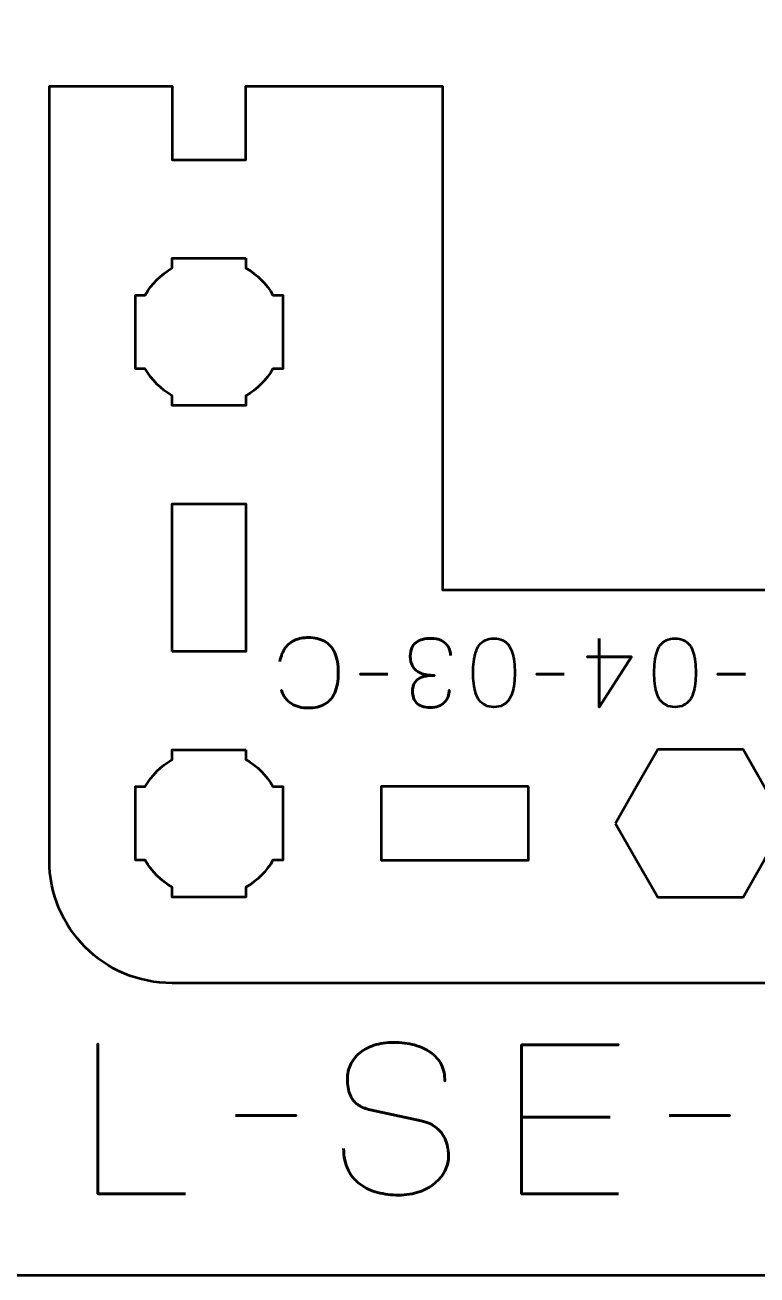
# Model space of a CAD drawing. Header units: centimetres. Extents: x -22.6 to 1.6, y -29.7 to 0.
# Drawn here: x -4.25 to -1.27, y -29.7 to -24.61 of the extents above; entities that cross this region are included whole.
import ezdxf

# ---------------------------------------------------------------- set-up
doc = ezdxf.new("R2010")
doc.units = ezdxf.units.CM
doc.header["$MEASUREMENT"] = 0
doc.layers.add('Layer 1', color=7, linetype='Continuous')

msp = doc.modelspace()

# ---------------------------------------------------------------- linework, layer by layer
at = {"layer": 'Layer 1', "color": 22, "lineweight": 53}
msp.add_open_spline([(-22.62502, -29.19995), (-22.62502, -29.19995), (-22.62502, -0.49992), (-22.62502, -0.49992), (-22.62502, -0.49992), (-22.62502, -0.22295), (-22.40193, 0.00004), (-22.12493, 0.00004), (-22.12493, 0.00004), (-22.12493, 0.00004), (1.12492, 0.00004), (1.12492, 0.00004), (1.12492, 0.00004), (1.40206, 0.00004), (1.62502, -0.22295), (1.62502, -0.49992), (1.62502, -0.49992), (1.62502, -0.49992), (1.62502, -29.19995), (1.62502, -29.19995), (1.62502, -29.19995), (1.62502, -29.47695), (1.40206, -29.70004), (1.12492, -29.70004), (1.12492, -29.70004), (1.12492, -29.70004), (-22.12493, -29.70004), (-22.12493, -29.70004), (-22.12493, -29.70004), (-22.40193, -29.70004), (-22.62502, -29.47695), (-22.62502, -29.19995)], degree=3, knots=[0, 0, 0, 0, 0.125, 0.125, 0.125, 0.125, 0.25, 0.25, 0.25, 0.25, 0.375, 0.375, 0.375, 0.375, 0.5, 0.5, 0.5, 0.5, 0.625, 0.625, 0.625, 0.625, 0.75, 0.75, 0.75, 0.75, 0.875, 0.875, 0.875, 0.875, 1, 1, 1, 1], dxfattribs=at)
at = {"layer": 'Layer 1', "color": 114, "lineweight": 53}
msp.add_open_spline([(0.6501, -28.5125), (0.92716, -28.51242), (1.15004, -28.28935), (1.15004, -28.0124), (1.15004, -28.0124), (1.15004, -28.0124), (1.15004, -24.86255), (1.15004, -24.86255), (1.15004, -24.86255), (1.15004, -24.86255), (0.65009, -24.86255), (0.65009, -24.86255), (0.65009, -24.86255), (0.65009, -24.86255), (0.65009, -25.16254), (0.65009, -25.16254), (0.65009, -25.16254), (0.65009, -25.16254), (0.35009, -25.16254), (0.35009, -25.16254), (0.35009, -25.16254), (0.35009, -25.16254), (0.35009, -24.86255), (0.35009, -24.86255), (0.35009, -24.86255), (0.35009, -24.86255), (-0.44999, -24.86255), (-0.44999, -24.86255), (-0.44999, -24.86255), (-0.44999, -24.86255), (-0.44998, -26.9125), (-0.44998, -26.9125), (-0.44998, -26.9125), (-0.44998, -26.9125), (-2.54997, -26.9125), (-2.54997, -26.9125), (-2.54997, -26.9125), (-2.54997, -26.9125), (-2.54998, -24.86255), (-2.54998, -24.86255), (-2.54998, -24.86255), (-2.54998, -24.86255), (-3.34991, -24.86255), (-3.34991, -24.86255), (-3.34991, -24.86255), (-3.34991, -24.86255), (-3.34991, -25.16254), (-3.34991, -25.16254), (-3.34991, -25.16254), (-3.34991, -25.16254), (-3.64991, -25.16254), (-3.64991, -25.16254), (-3.64991, -25.16254), (-3.64991, -25.16254), (-3.64991, -24.86255), (-3.64991, -24.86255), (-3.64991, -24.86255), (-3.64991, -24.86255), (-4.15, -24.86255), (-4.15, -24.86255), (-4.15, -24.86255), (-4.15, -24.86255), (-4.15, -28.0124), (-4.15, -28.0124), (-4.15, -28.0124), (-4.15, -28.2894), (-3.92691, -28.5125), (-3.64991, -28.5125), (-3.64991, -28.5125), (-3.64991, -28.5125), (0.6501, -28.5125), (0.6501, -28.5125)], degree=3, knots=[0, 0, 0, 0, 0.0555556, 0.0555556, 0.0555556, 0.0555556, 0.1111111, 0.1111111, 0.1111111, 0.1111111, 0.1666667, 0.1666667, 0.1666667, 0.1666667, 0.2222222, 0.2222222, 0.2222222, 0.2222222, 0.2777778, 0.2777778, 0.2777778, 0.2777778, 0.3333333, 0.3333333, 0.3333333, 0.3333333, 0.3888889, 0.3888889, 0.3888889, 0.3888889, 0.4444444, 0.4444444, 0.4444444, 0.4444444, 0.5, 0.5, 0.5, 0.5, 0.5555556, 0.5555556, 0.5555556, 0.5555556, 0.6111111, 0.6111111, 0.6111111, 0.6111111, 0.6666667, 0.6666667, 0.6666667, 0.6666667, 0.7222222, 0.7222222, 0.7222222, 0.7222222, 0.7777778, 0.7777778, 0.7777778, 0.7777778, 0.8333333, 0.8333333, 0.8333333, 0.8333333, 0.8888889, 0.8888889, 0.8888889, 0.8888889, 0.9444444, 0.9444444, 0.9444444, 0.9444444, 1, 1, 1, 1], dxfattribs=at)
at = {"layer": 'Layer 1', "color": 250, "lineweight": 53}
for points, knots in [([(-3.34991, -25.56255), (-3.34991, -25.56255), (-3.49843, -25.56255), (-3.49843, -25.56255), (-3.49843, -25.56255), (-3.49843, -25.56255), (-3.49998, -25.56253), (-3.49998, -25.56253), (-3.49998, -25.56253), (-3.49998, -25.56253), (-3.50153, -25.56255), (-3.50153, -25.56255), (-3.50153, -25.56255), (-3.50153, -25.56255), (-3.64991, -25.56255), (-3.64991, -25.56255), (-3.64991, -25.56255), (-3.64991, -25.56255), (-3.64991, -25.60264), (-3.64991, -25.60264), (-3.64991, -25.60264), (-3.69548, -25.62899), (-3.73346, -25.66699), (-3.75982, -25.71254), (-3.75982, -25.71254), (-3.75982, -25.71254), (-3.79991, -25.71254), (-3.79991, -25.71254), (-3.79991, -25.71254), (-3.79991, -25.71254), (-3.79991, -25.85659), (-3.79991, -25.85659), (-3.79991, -25.85659), (-3.79991, -25.85659), (-3.79997, -25.86253), (-3.79997, -25.86253), (-3.79997, -25.86253), (-3.79997, -25.86253), (-3.79991, -25.86847), (-3.79991, -25.86847), (-3.79991, -25.86847), (-3.79991, -25.86847), (-3.79991, -26.01254), (-3.79991, -26.01254), (-3.79991, -26.01254), (-3.79991, -26.01254), (-3.75984, -26.01254), (-3.75984, -26.01254), (-3.75984, -26.01254), (-3.73348, -26.05811), (-3.69549, -26.0961), (-3.64991, -26.12244), (-3.64991, -26.12244), (-3.64991, -26.12244), (-3.64991, -26.16254), (-3.64991, -26.16254), (-3.64991, -26.16254), (-3.64991, -26.16254), (-3.34991, -26.16254), (-3.34991, -26.16254), (-3.34991, -26.16254), (-3.34991, -26.16254), (-3.34991, -26.12235), (-3.34991, -26.12235), (-3.34991, -26.12235), (-3.30441, -26.09601), (-3.26647, -26.05805), (-3.24013, -26.01254), (-3.24013, -26.01254), (-3.24013, -26.01254), (-3.19992, -26.01254), (-3.19992, -26.01254), (-3.19992, -26.01254), (-3.19992, -26.01254), (-3.19992, -25.71254), (-3.19992, -25.71254), (-3.19992, -25.71254), (-3.19992, -25.71254), (-3.24015, -25.71254), (-3.24015, -25.71254), (-3.24015, -25.71254), (-3.26649, -25.66704), (-3.30442, -25.62908), (-3.34991, -25.60274), (-3.34991, -25.60274), (-3.34991, -25.60274), (-3.34991, -25.56255), (-3.34991, -25.56255)], [0, 0, 0, 0, 0.0454545, 0.0454545, 0.0454545, 0.0454545, 0.0909091, 0.0909091, 0.0909091, 0.0909091, 0.1363636, 0.1363636, 0.1363636, 0.1363636, 0.1818182, 0.1818182, 0.1818182, 0.1818182, 0.2272727, 0.2272727, 0.2272727, 0.2272727, 0.2727273, 0.2727273, 0.2727273, 0.2727273, 0.3181818, 0.3181818, 0.3181818, 0.3181818, 0.3636364, 0.3636364, 0.3636364, 0.3636364, 0.4090909, 0.4090909, 0.4090909, 0.4090909, 0.4545455, 0.4545455, 0.4545455, 0.4545455, 0.5, 0.5, 0.5, 0.5, 0.5454545, 0.5454545, 0.5454545, 0.5454545, 0.5909091, 0.5909091, 0.5909091, 0.5909091, 0.6363636, 0.6363636, 0.6363636, 0.6363636, 0.6818182, 0.6818182, 0.6818182, 0.6818182, 0.7272727, 0.7272727, 0.7272727, 0.7272727, 0.7727273, 0.7727273, 0.7727273, 0.7727273, 0.8181818, 0.8181818, 0.8181818, 0.8181818, 0.8636364, 0.8636364, 0.8636364, 0.8636364, 0.9090909, 0.9090909, 0.9090909, 0.9090909, 0.9545455, 0.9545455, 0.9545455, 0.9545455, 1, 1, 1, 1]), ([(-3.64991, -27.16245), (-3.64991, -27.16245), (-3.3499, -27.16245), (-3.3499, -27.16245), (-3.3499, -27.16245), (-3.3499, -27.16245), (-3.3499, -26.56246), (-3.3499, -26.56246), (-3.3499, -26.56246), (-3.3499, -26.56246), (-3.64991, -26.56246), (-3.64991, -26.56246), (-3.64991, -26.56246), (-3.64991, -26.56246), (-3.64991, -27.16245), (-3.64991, -27.16245)], [0, 0, 0, 0, 0.25, 0.25, 0.25, 0.25, 0.5, 0.5, 0.5, 0.5, 0.75, 0.75, 0.75, 0.75, 1, 1, 1, 1]), ([(-3.34991, -27.56255), (-3.34991, -27.56255), (-3.49843, -27.56255), (-3.49843, -27.56255), (-3.49843, -27.56255), (-3.49843, -27.56255), (-3.49998, -27.56253), (-3.49998, -27.56253), (-3.49998, -27.56253), (-3.49998, -27.56253), (-3.50153, -27.56255), (-3.50153, -27.56255), (-3.50153, -27.56255), (-3.50153, -27.56255), (-3.64991, -27.56255), (-3.64991, -27.56255), (-3.64991, -27.56255), (-3.64991, -27.56255), (-3.64991, -27.60264), (-3.64991, -27.60264), (-3.64991, -27.60264), (-3.69548, -27.62899), (-3.73346, -27.66699), (-3.75982, -27.71254), (-3.75982, -27.71254), (-3.75982, -27.71254), (-3.79991, -27.71254), (-3.79991, -27.71254), (-3.79991, -27.71254), (-3.79991, -27.71254), (-3.79991, -27.85659), (-3.79991, -27.85659), (-3.79991, -27.85659), (-3.79991, -27.85659), (-3.79997, -27.86253), (-3.79997, -27.86253), (-3.79997, -27.86253), (-3.79997, -27.86253), (-3.79991, -27.86847), (-3.79991, -27.86847), (-3.79991, -27.86847), (-3.79991, -27.86847), (-3.79991, -28.01254), (-3.79991, -28.01254), (-3.79991, -28.01254), (-3.79991, -28.01254), (-3.75984, -28.01254), (-3.75984, -28.01254), (-3.75984, -28.01254), (-3.73348, -28.05811), (-3.69549, -28.0961), (-3.64991, -28.12244), (-3.64991, -28.12244), (-3.64991, -28.12244), (-3.64991, -28.16254), (-3.64991, -28.16254), (-3.64991, -28.16254), (-3.64991, -28.16254), (-3.34991, -28.16254), (-3.34991, -28.16254), (-3.34991, -28.16254), (-3.34991, -28.16254), (-3.34991, -28.12235), (-3.34991, -28.12235), (-3.34991, -28.12235), (-3.30441, -28.09601), (-3.26647, -28.05805), (-3.24013, -28.01254), (-3.24013, -28.01254), (-3.24013, -28.01254), (-3.19992, -28.01254), (-3.19992, -28.01254), (-3.19992, -28.01254), (-3.19992, -28.01254), (-3.19992, -27.71254), (-3.19992, -27.71254), (-3.19992, -27.71254), (-3.19992, -27.71254), (-3.24015, -27.71254), (-3.24015, -27.71254), (-3.24015, -27.71254), (-3.26649, -27.66704), (-3.30442, -27.62908), (-3.34991, -27.60274), (-3.34991, -27.60274), (-3.34991, -27.60274), (-3.34991, -27.56255), (-3.34991, -27.56255)], [0, 0, 0, 0, 0.0454545, 0.0454545, 0.0454545, 0.0454545, 0.0909091, 0.0909091, 0.0909091, 0.0909091, 0.1363636, 0.1363636, 0.1363636, 0.1363636, 0.1818182, 0.1818182, 0.1818182, 0.1818182, 0.2272727, 0.2272727, 0.2272727, 0.2272727, 0.2727273, 0.2727273, 0.2727273, 0.2727273, 0.3181818, 0.3181818, 0.3181818, 0.3181818, 0.3636364, 0.3636364, 0.3636364, 0.3636364, 0.4090909, 0.4090909, 0.4090909, 0.4090909, 0.4545455, 0.4545455, 0.4545455, 0.4545455, 0.5, 0.5, 0.5, 0.5, 0.5454545, 0.5454545, 0.5454545, 0.5454545, 0.5909091, 0.5909091, 0.5909091, 0.5909091, 0.6363636, 0.6363636, 0.6363636, 0.6363636, 0.6818182, 0.6818182, 0.6818182, 0.6818182, 0.7272727, 0.7272727, 0.7272727, 0.7272727, 0.7727273, 0.7727273, 0.7727273, 0.7727273, 0.8181818, 0.8181818, 0.8181818, 0.8181818, 0.8636364, 0.8636364, 0.8636364, 0.8636364, 0.9090909, 0.9090909, 0.9090909, 0.9090909, 0.9545455, 0.9545455, 0.9545455, 0.9545455, 1, 1, 1, 1]), ([(-1.84636, -27.86248), (-1.84636, -27.86248), (-1.75976, -27.71247), (-1.75976, -27.71247), (-1.75976, -27.71247), (-1.75976, -27.71247), (-1.67316, -27.56248), (-1.67316, -27.56248), (-1.67316, -27.56248), (-1.67316, -27.56248), (-1.49995, -27.56248), (-1.49995, -27.56248), (-1.49995, -27.56248), (-1.49995, -27.56248), (-1.32674, -27.56248), (-1.32674, -27.56248), (-1.32674, -27.56248), (-1.32674, -27.56248), (-1.24014, -27.71247), (-1.24014, -27.71247), (-1.24014, -27.71247), (-1.24014, -27.71247), (-1.15354, -27.86248), (-1.15354, -27.86248), (-1.15354, -27.86248), (-1.15354, -27.86248), (-1.24014, -28.01249), (-1.24014, -28.01249), (-1.24014, -28.01249), (-1.24014, -28.01249), (-1.32674, -28.16248), (-1.32674, -28.16248), (-1.32674, -28.16248), (-1.32674, -28.16248), (-1.49995, -28.16248), (-1.49995, -28.16248), (-1.49995, -28.16248), (-1.49995, -28.16248), (-1.67316, -28.16248), (-1.67316, -28.16248), (-1.67316, -28.16248), (-1.67316, -28.16248), (-1.75976, -28.01249), (-1.75976, -28.01249), (-1.75976, -28.01249), (-1.75976, -28.01249), (-1.84636, -27.86248), (-1.84636, -27.86248)], [0, 0, 0, 0, 0.0833333, 0.0833333, 0.0833333, 0.0833333, 0.1666667, 0.1666667, 0.1666667, 0.1666667, 0.25, 0.25, 0.25, 0.25, 0.3333333, 0.3333333, 0.3333333, 0.3333333, 0.4166667, 0.4166667, 0.4166667, 0.4166667, 0.5, 0.5, 0.5, 0.5, 0.5833333, 0.5833333, 0.5833333, 0.5833333, 0.6666667, 0.6666667, 0.6666667, 0.6666667, 0.75, 0.75, 0.75, 0.75, 0.8333333, 0.8333333, 0.8333333, 0.8333333, 0.9166667, 0.9166667, 0.9166667, 0.9166667, 1, 1, 1, 1]), ([(-2.19991, -27.71257), (-2.19991, -27.71257), (-2.19991, -28.01258), (-2.19991, -28.01258), (-2.19991, -28.01258), (-2.19991, -28.01258), (-2.7999, -28.01258), (-2.7999, -28.01258), (-2.7999, -28.01258), (-2.7999, -28.01258), (-2.7999, -27.71257), (-2.7999, -27.71257), (-2.7999, -27.71257), (-2.7999, -27.71257), (-2.19991, -27.71257), (-2.19991, -27.71257)], [0, 0, 0, 0, 0.25, 0.25, 0.25, 0.25, 0.5, 0.5, 0.5, 0.5, 0.75, 0.75, 0.75, 0.75, 1, 1, 1, 1])]:
    msp.add_open_spline(points, degree=3, knots=knots, dxfattribs=at)
at = {"layer": 'Layer 1', "color": 30, "lineweight": 53}
for points, knots in [([(-3.21175, -27.20357), (-3.20761, -27.18139), (-3.20037, -27.16308), (-3.19022, -27.14872), (-3.19022, -27.14872), (-3.18, -27.13443), (-3.16693, -27.12382), (-3.15102, -27.1169), (-3.15102, -27.1169), (-3.13518, -27.10998), (-3.11655, -27.10649), (-3.09534, -27.10656), (-3.09534, -27.10656), (-3.06953, -27.10649), (-3.0476, -27.11147), (-3.02962, -27.12163), (-3.02962, -27.12163), (-3.01164, -27.13171), (-2.99793, -27.1473), (-2.98849, -27.16845), (-2.98849, -27.16845), (-2.97905, -27.1896), (-2.97433, -27.2167), (-2.97426, -27.24975), (-2.97426, -27.24975), (-2.97433, -27.28267), (-2.97905, -27.3097), (-2.98849, -27.33085), (-2.98849, -27.33085), (-2.99793, -27.352), (-3.01164, -27.36766), (-3.02962, -27.37781), (-3.02962, -27.37781), (-3.0476, -27.38796), (-3.06953, -27.39301), (-3.09534, -27.39294), (-3.09534, -27.39294), (-3.12295, -27.39301), (-3.14611, -27.38712), (-3.16467, -27.37529), (-3.16467, -27.37529), (-3.1833, -27.36345), (-3.19694, -27.34515), (-3.20554, -27.32038), (-3.20554, -27.32038), (-3.19694, -27.34515), (-3.1833, -27.36345), (-3.16467, -27.37529), (-3.16467, -27.37529), (-3.14611, -27.38712), (-3.12295, -27.39301), (-3.09534, -27.39294), (-3.09534, -27.39294), (-3.06953, -27.39301), (-3.0476, -27.38796), (-3.02962, -27.37781), (-3.02962, -27.37781), (-3.01164, -27.36766), (-2.99793, -27.352), (-2.98849, -27.33085), (-2.98849, -27.33085), (-2.97905, -27.3097), (-2.97433, -27.28267), (-2.97426, -27.24975), (-2.97426, -27.24975), (-2.97433, -27.2167), (-2.97905, -27.1896), (-2.98849, -27.16845), (-2.98849, -27.16845), (-2.99793, -27.1473), (-3.01164, -27.13171), (-3.02962, -27.12163), (-3.02962, -27.12163), (-3.0476, -27.11147), (-3.06953, -27.10649), (-3.09534, -27.10656), (-3.09534, -27.10656), (-3.11655, -27.10649), (-3.13518, -27.10998), (-3.15102, -27.1169), (-3.15102, -27.1169), (-3.16693, -27.12382), (-3.18, -27.13443), (-3.19022, -27.14872), (-3.19022, -27.14872), (-3.20037, -27.16308), (-3.20761, -27.18139), (-3.21175, -27.20357)], [0, 0, 0, 0, 0.0454545, 0.0454545, 0.0454545, 0.0454545, 0.0909091, 0.0909091, 0.0909091, 0.0909091, 0.1363636, 0.1363636, 0.1363636, 0.1363636, 0.1818182, 0.1818182, 0.1818182, 0.1818182, 0.2272727, 0.2272727, 0.2272727, 0.2272727, 0.2727273, 0.2727273, 0.2727273, 0.2727273, 0.3181818, 0.3181818, 0.3181818, 0.3181818, 0.3636364, 0.3636364, 0.3636364, 0.3636364, 0.4090909, 0.4090909, 0.4090909, 0.4090909, 0.4545455, 0.4545455, 0.4545455, 0.4545455, 0.5, 0.5, 0.5, 0.5, 0.5454545, 0.5454545, 0.5454545, 0.5454545, 0.5909091, 0.5909091, 0.5909091, 0.5909091, 0.6363636, 0.6363636, 0.6363636, 0.6363636, 0.6818182, 0.6818182, 0.6818182, 0.6818182, 0.7272727, 0.7272727, 0.7272727, 0.7272727, 0.7727273, 0.7727273, 0.7727273, 0.7727273, 0.8181818, 0.8181818, 0.8181818, 0.8181818, 0.8636364, 0.8636364, 0.8636364, 0.8636364, 0.9090909, 0.9090909, 0.9090909, 0.9090909, 0.9545455, 0.9545455, 0.9545455, 0.9545455, 1, 1, 1, 1]), ([(-2.51713, -27.1799), (-2.5172, -27.16593), (-2.52043, -27.15377), (-2.52683, -27.14323), (-2.52683, -27.14323), (-2.53323, -27.13275), (-2.54235, -27.12454), (-2.55425, -27.11865), (-2.55425, -27.11865), (-2.56616, -27.11276), (-2.58045, -27.10979), (-2.59707, -27.10966), (-2.59707, -27.10966), (-2.60955, -27.10966), (-2.62087, -27.11095), (-2.63109, -27.11367), (-2.63109, -27.11367), (-2.64137, -27.11639), (-2.65017, -27.12059), (-2.65761, -27.12635), (-2.65761, -27.12635), (-2.66505, -27.1321), (-2.67074, -27.13954), (-2.67475, -27.1486), (-2.67475, -27.1486), (-2.67882, -27.15771), (-2.68083, -27.16865), (-2.68089, -27.18145), (-2.68089, -27.18145), (-2.68096, -27.19853), (-2.67746, -27.21295), (-2.67054, -27.22466), (-2.67054, -27.22466), (-2.66362, -27.23636), (-2.65289, -27.24516), (-2.63846, -27.25117), (-2.63846, -27.25117), (-2.62404, -27.25719), (-2.60554, -27.26023), (-2.5831, -27.26023), (-2.5831, -27.26023), (-2.59985, -27.26016), (-2.61389, -27.26171), (-2.62533, -27.26488), (-2.62533, -27.26488), (-2.63672, -27.26805), (-2.64584, -27.27252), (-2.65269, -27.27834), (-2.65269, -27.27834), (-2.65955, -27.28409), (-2.66453, -27.29095), (-2.6675, -27.29884), (-2.6675, -27.29884), (-2.67054, -27.30667), (-2.67203, -27.31527), (-2.67197, -27.32465), (-2.67197, -27.32465), (-2.67203, -27.33402), (-2.67074, -27.34269), (-2.66815, -27.35071), (-2.66815, -27.35071), (-2.66563, -27.35873), (-2.66149, -27.36578), (-2.65586, -27.37179), (-2.65586, -27.37179), (-2.65024, -27.37781), (-2.6428, -27.38253), (-2.63368, -27.38589), (-2.63368, -27.38589), (-2.62449, -27.38926), (-2.6133, -27.39094), (-2.60018, -27.391), (-2.60018, -27.391), (-2.58711, -27.39094), (-2.57566, -27.389), (-2.56596, -27.38525), (-2.56596, -27.38525), (-2.5562, -27.3815), (-2.54818, -27.37639), (-2.54171, -27.36985), (-2.54171, -27.36985), (-2.5353, -27.36332), (-2.53052, -27.35588), (-2.52735, -27.34748), (-2.52735, -27.34748), (-2.52412, -27.33907), (-2.52256, -27.33014), (-2.52256, -27.32076), (-2.52256, -27.32076), (-2.52256, -27.33014), (-2.52412, -27.33907), (-2.52735, -27.34748), (-2.52735, -27.34748), (-2.53052, -27.35588), (-2.5353, -27.36332), (-2.54171, -27.36985), (-2.54171, -27.36985), (-2.54818, -27.37639), (-2.5562, -27.3815), (-2.56596, -27.38525), (-2.56596, -27.38525), (-2.57566, -27.389), (-2.58711, -27.39094), (-2.60018, -27.391), (-2.60018, -27.391), (-2.6133, -27.39094), (-2.62449, -27.38926), (-2.63368, -27.38589), (-2.63368, -27.38589), (-2.6428, -27.38253), (-2.65024, -27.37781), (-2.65586, -27.37179), (-2.65586, -27.37179), (-2.66149, -27.36578), (-2.66563, -27.35873), (-2.66815, -27.35071), (-2.66815, -27.35071), (-2.67074, -27.34269), (-2.67203, -27.33402), (-2.67197, -27.32465), (-2.67197, -27.32465), (-2.67203, -27.31527), (-2.67054, -27.30667), (-2.6675, -27.29884), (-2.6675, -27.29884), (-2.66453, -27.29095), (-2.65955, -27.28409), (-2.65269, -27.27834), (-2.65269, -27.27834), (-2.64584, -27.27252), (-2.63672, -27.26805), (-2.62533, -27.26488), (-2.62533, -27.26488), (-2.61389, -27.26171), (-2.59985, -27.26016), (-2.5831, -27.26023), (-2.5831, -27.26023), (-2.60554, -27.26023), (-2.62404, -27.25719), (-2.63846, -27.25117), (-2.63846, -27.25117), (-2.65289, -27.24516), (-2.66362, -27.23636), (-2.67054, -27.22466), (-2.67054, -27.22466), (-2.67746, -27.21295), (-2.68096, -27.19853), (-2.68089, -27.18145), (-2.68089, -27.18145), (-2.68083, -27.16865), (-2.67882, -27.15771), (-2.67475, -27.1486), (-2.67475, -27.1486), (-2.67074, -27.13954), (-2.66505, -27.1321), (-2.65761, -27.12635), (-2.65761, -27.12635), (-2.65017, -27.12059), (-2.64137, -27.11639), (-2.63109, -27.11367), (-2.63109, -27.11367), (-2.62087, -27.11095), (-2.60955, -27.10966), (-2.59707, -27.10966), (-2.59707, -27.10966), (-2.58045, -27.10979), (-2.56616, -27.11276), (-2.55425, -27.11865), (-2.55425, -27.11865), (-2.54235, -27.12454), (-2.53323, -27.13275), (-2.52683, -27.14323), (-2.52683, -27.14323), (-2.52043, -27.15377), (-2.5172, -27.16593), (-2.51713, -27.1799)], [0, 0, 0, 0, 0.0227273, 0.0227273, 0.0227273, 0.0227273, 0.0454545, 0.0454545, 0.0454545, 0.0454545, 0.0681818, 0.0681818, 0.0681818, 0.0681818, 0.0909091, 0.0909091, 0.0909091, 0.0909091, 0.1136364, 0.1136364, 0.1136364, 0.1136364, 0.1363636, 0.1363636, 0.1363636, 0.1363636, 0.1590909, 0.1590909, 0.1590909, 0.1590909, 0.1818182, 0.1818182, 0.1818182, 0.1818182, 0.2045455, 0.2045455, 0.2045455, 0.2045455, 0.2272727, 0.2272727, 0.2272727, 0.2272727, 0.25, 0.25, 0.25, 0.25, 0.2727273, 0.2727273, 0.2727273, 0.2727273, 0.2954545, 0.2954545, 0.2954545, 0.2954545, 0.3181818, 0.3181818, 0.3181818, 0.3181818, 0.3409091, 0.3409091, 0.3409091, 0.3409091, 0.3636364, 0.3636364, 0.3636364, 0.3636364, 0.3863636, 0.3863636, 0.3863636, 0.3863636, 0.4090909, 0.4090909, 0.4090909, 0.4090909, 0.4318182, 0.4318182, 0.4318182, 0.4318182, 0.4545455, 0.4545455, 0.4545455, 0.4545455, 0.4772727, 0.4772727, 0.4772727, 0.4772727, 0.5, 0.5, 0.5, 0.5, 0.5227273, 0.5227273, 0.5227273, 0.5227273, 0.5454545, 0.5454545, 0.5454545, 0.5454545, 0.5681818, 0.5681818, 0.5681818, 0.5681818, 0.5909091, 0.5909091, 0.5909091, 0.5909091, 0.6136364, 0.6136364, 0.6136364, 0.6136364, 0.6363636, 0.6363636, 0.6363636, 0.6363636, 0.6590909, 0.6590909, 0.6590909, 0.6590909, 0.6818182, 0.6818182, 0.6818182, 0.6818182, 0.7045455, 0.7045455, 0.7045455, 0.7045455, 0.7272727, 0.7272727, 0.7272727, 0.7272727, 0.75, 0.75, 0.75, 0.75, 0.7727273, 0.7727273, 0.7727273, 0.7727273, 0.7954545, 0.7954545, 0.7954545, 0.7954545, 0.8181818, 0.8181818, 0.8181818, 0.8181818, 0.8409091, 0.8409091, 0.8409091, 0.8409091, 0.8636364, 0.8636364, 0.8636364, 0.8636364, 0.8863636, 0.8863636, 0.8863636, 0.8863636, 0.9090909, 0.9090909, 0.9090909, 0.9090909, 0.9318182, 0.9318182, 0.9318182, 0.9318182, 0.9545455, 0.9545455, 0.9545455, 0.9545455, 0.9772727, 0.9772727, 0.9772727, 0.9772727, 1, 1, 1, 1]), ([(-2.34057, -27.10966), (-2.35415, -27.10972), (-2.36586, -27.11212), (-2.37562, -27.11677), (-2.37562, -27.11677), (-2.38532, -27.12143), (-2.39341, -27.12809), (-2.39988, -27.13657), (-2.39988, -27.13657), (-2.40628, -27.1451), (-2.41132, -27.15519), (-2.41508, -27.16683), (-2.41508, -27.16683), (-2.41876, -27.17848), (-2.42141, -27.19122), (-2.4229, -27.20519), (-2.4229, -27.20519), (-2.42445, -27.21916), (-2.42523, -27.23384), (-2.42516, -27.24936), (-2.42516, -27.24936), (-2.42523, -27.26482), (-2.42445, -27.2795), (-2.4229, -27.29341), (-2.4229, -27.29341), (-2.42141, -27.30731), (-2.41876, -27.32012), (-2.41508, -27.33176), (-2.41508, -27.33176), (-2.41132, -27.34334), (-2.40628, -27.35343), (-2.39988, -27.36203), (-2.39988, -27.36203), (-2.39341, -27.37057), (-2.38532, -27.37723), (-2.37562, -27.38188), (-2.37562, -27.38188), (-2.36586, -27.38661), (-2.35415, -27.389), (-2.34057, -27.38906), (-2.34057, -27.38906), (-2.32699, -27.389), (-2.31528, -27.38661), (-2.30551, -27.38188), (-2.30551, -27.38188), (-2.29581, -27.37723), (-2.28773, -27.37057), (-2.28126, -27.36203), (-2.28126, -27.36203), (-2.27486, -27.35343), (-2.26981, -27.34334), (-2.26606, -27.33176), (-2.26606, -27.33176), (-2.26237, -27.32012), (-2.25972, -27.30731), (-2.25823, -27.29341), (-2.25823, -27.29341), (-2.25668, -27.2795), (-2.25591, -27.26482), (-2.25597, -27.24936), (-2.25597, -27.24936), (-2.25591, -27.23384), (-2.25668, -27.21916), (-2.25823, -27.20519), (-2.25823, -27.20519), (-2.25972, -27.19122), (-2.26237, -27.17848), (-2.26606, -27.16683), (-2.26606, -27.16683), (-2.26981, -27.15519), (-2.27486, -27.1451), (-2.28126, -27.13657), (-2.28126, -27.13657), (-2.28773, -27.12809), (-2.29581, -27.12143), (-2.30551, -27.11677), (-2.30551, -27.11677), (-2.31528, -27.11212), (-2.32699, -27.10972), (-2.34057, -27.10966)], [0, 0, 0, 0, 0.05, 0.05, 0.05, 0.05, 0.1, 0.1, 0.1, 0.1, 0.15, 0.15, 0.15, 0.15, 0.2, 0.2, 0.2, 0.2, 0.25, 0.25, 0.25, 0.25, 0.3, 0.3, 0.3, 0.3, 0.35, 0.35, 0.35, 0.35, 0.4, 0.4, 0.4, 0.4, 0.45, 0.45, 0.45, 0.45, 0.5, 0.5, 0.5, 0.5, 0.55, 0.55, 0.55, 0.55, 0.6, 0.6, 0.6, 0.6, 0.65, 0.65, 0.65, 0.65, 0.7, 0.7, 0.7, 0.7, 0.75, 0.75, 0.75, 0.75, 0.8, 0.8, 0.8, 0.8, 0.85, 0.85, 0.85, 0.85, 0.9, 0.9, 0.9, 0.9, 0.95, 0.95, 0.95, 0.95, 1, 1, 1, 1]), ([(-2.34057, -27.10966), (-2.35415, -27.10972), (-2.36586, -27.11212), (-2.37562, -27.11677), (-2.37562, -27.11677), (-2.38532, -27.12143), (-2.39341, -27.12809), (-2.39988, -27.13657), (-2.39988, -27.13657), (-2.40628, -27.1451), (-2.41132, -27.15519), (-2.41508, -27.16683), (-2.41508, -27.16683), (-2.41876, -27.17848), (-2.42141, -27.19122), (-2.4229, -27.20519), (-2.4229, -27.20519), (-2.42445, -27.21916), (-2.42523, -27.23384), (-2.42516, -27.24936), (-2.42516, -27.24936), (-2.42523, -27.26482), (-2.42445, -27.2795), (-2.4229, -27.29341), (-2.4229, -27.29341), (-2.42141, -27.30731), (-2.41876, -27.32012), (-2.41508, -27.33176), (-2.41508, -27.33176), (-2.41132, -27.34334), (-2.40628, -27.35343), (-2.39988, -27.36203), (-2.39988, -27.36203), (-2.39341, -27.37057), (-2.38532, -27.37723), (-2.37562, -27.38188), (-2.37562, -27.38188), (-2.36586, -27.38661), (-2.35415, -27.389), (-2.34057, -27.38906), (-2.34057, -27.38906), (-2.32699, -27.389), (-2.31528, -27.38661), (-2.30551, -27.38188), (-2.30551, -27.38188), (-2.29581, -27.37723), (-2.28773, -27.37057), (-2.28126, -27.36203), (-2.28126, -27.36203), (-2.27486, -27.35343), (-2.26981, -27.34334), (-2.26606, -27.33176), (-2.26606, -27.33176), (-2.26237, -27.32012), (-2.25972, -27.30731), (-2.25823, -27.29341), (-2.25823, -27.29341), (-2.25668, -27.2795), (-2.25591, -27.26482), (-2.25597, -27.24936), (-2.25597, -27.24936), (-2.25591, -27.23384), (-2.25668, -27.21916), (-2.25823, -27.20519), (-2.25823, -27.20519), (-2.25972, -27.19122), (-2.26237, -27.17848), (-2.26606, -27.16683), (-2.26606, -27.16683), (-2.26981, -27.15519), (-2.27486, -27.1451), (-2.28126, -27.13657), (-2.28126, -27.13657), (-2.28773, -27.12809), (-2.29581, -27.12143), (-2.30551, -27.11677), (-2.30551, -27.11677), (-2.31528, -27.11212), (-2.32699, -27.10972), (-2.34057, -27.10966)], [0, 0, 0, 0, 0.05, 0.05, 0.05, 0.05, 0.1, 0.1, 0.1, 0.1, 0.15, 0.15, 0.15, 0.15, 0.2, 0.2, 0.2, 0.2, 0.25, 0.25, 0.25, 0.25, 0.3, 0.3, 0.3, 0.3, 0.35, 0.35, 0.35, 0.35, 0.4, 0.4, 0.4, 0.4, 0.45, 0.45, 0.45, 0.45, 0.5, 0.5, 0.5, 0.5, 0.55, 0.55, 0.55, 0.55, 0.6, 0.6, 0.6, 0.6, 0.65, 0.65, 0.65, 0.65, 0.7, 0.7, 0.7, 0.7, 0.75, 0.75, 0.75, 0.75, 0.8, 0.8, 0.8, 0.8, 0.85, 0.85, 0.85, 0.85, 0.9, 0.9, 0.9, 0.9, 0.95, 0.95, 0.95, 0.95, 1, 1, 1, 1]), ([(-1.91215, -27.10966), (-1.91215, -27.10966), (-1.91215, -27.38945), (-1.91215, -27.38945), (-1.91215, -27.38945), (-1.91215, -27.38945), (-1.78021, -27.18417), (-1.78021, -27.18417), (-1.78021, -27.18417), (-1.78021, -27.18417), (-1.96182, -27.18417), (-1.96182, -27.18417), (-1.96182, -27.18417), (-1.96182, -27.18417), (-1.78021, -27.18417), (-1.78021, -27.18417), (-1.78021, -27.18417), (-1.78021, -27.18417), (-1.91215, -27.38945), (-1.91215, -27.38945), (-1.91215, -27.38945), (-1.91215, -27.38945), (-1.91215, -27.10966), (-1.91215, -27.10966)], [0, 0, 0, 0, 0.1666667, 0.1666667, 0.1666667, 0.1666667, 0.3333333, 0.3333333, 0.3333333, 0.3333333, 0.5, 0.5, 0.5, 0.5, 0.6666667, 0.6666667, 0.6666667, 0.6666667, 0.8333333, 0.8333333, 0.8333333, 0.8333333, 1, 1, 1, 1]), ([(-1.60365, -27.10966), (-1.61723, -27.10972), (-1.62894, -27.11212), (-1.6387, -27.11677), (-1.6387, -27.11677), (-1.6484, -27.12143), (-1.65649, -27.12809), (-1.66296, -27.13657), (-1.66296, -27.13657), (-1.66936, -27.1451), (-1.6744, -27.15519), (-1.67816, -27.16683), (-1.67816, -27.16683), (-1.68184, -27.17848), (-1.68449, -27.19122), (-1.68598, -27.20519), (-1.68598, -27.20519), (-1.68753, -27.21916), (-1.68831, -27.23384), (-1.68824, -27.24936), (-1.68824, -27.24936), (-1.68831, -27.26482), (-1.68753, -27.2795), (-1.68598, -27.29341), (-1.68598, -27.29341), (-1.68449, -27.30731), (-1.68184, -27.32012), (-1.67816, -27.33176), (-1.67816, -27.33176), (-1.6744, -27.34334), (-1.66936, -27.35343), (-1.66296, -27.36203), (-1.66296, -27.36203), (-1.65649, -27.37057), (-1.6484, -27.37723), (-1.6387, -27.38188), (-1.6387, -27.38188), (-1.62894, -27.38661), (-1.61723, -27.389), (-1.60365, -27.38906), (-1.60365, -27.38906), (-1.59007, -27.389), (-1.57836, -27.38661), (-1.56859, -27.38188), (-1.56859, -27.38188), (-1.55889, -27.37723), (-1.55081, -27.37057), (-1.54434, -27.36203), (-1.54434, -27.36203), (-1.53794, -27.35343), (-1.53289, -27.34334), (-1.52914, -27.33176), (-1.52914, -27.33176), (-1.52545, -27.32012), (-1.5228, -27.30731), (-1.52131, -27.29341), (-1.52131, -27.29341), (-1.51976, -27.2795), (-1.51899, -27.26482), (-1.51905, -27.24936), (-1.51905, -27.24936), (-1.51899, -27.23384), (-1.51976, -27.21916), (-1.52131, -27.20519), (-1.52131, -27.20519), (-1.5228, -27.19122), (-1.52545, -27.17848), (-1.52914, -27.16683), (-1.52914, -27.16683), (-1.53289, -27.15519), (-1.53794, -27.1451), (-1.54434, -27.13657), (-1.54434, -27.13657), (-1.55081, -27.12809), (-1.55889, -27.12143), (-1.56859, -27.11677), (-1.56859, -27.11677), (-1.57836, -27.11212), (-1.59007, -27.10972), (-1.60365, -27.10966)], [0, 0, 0, 0, 0.05, 0.05, 0.05, 0.05, 0.1, 0.1, 0.1, 0.1, 0.15, 0.15, 0.15, 0.15, 0.2, 0.2, 0.2, 0.2, 0.25, 0.25, 0.25, 0.25, 0.3, 0.3, 0.3, 0.3, 0.35, 0.35, 0.35, 0.35, 0.4, 0.4, 0.4, 0.4, 0.45, 0.45, 0.45, 0.45, 0.5, 0.5, 0.5, 0.5, 0.55, 0.55, 0.55, 0.55, 0.6, 0.6, 0.6, 0.6, 0.65, 0.65, 0.65, 0.65, 0.7, 0.7, 0.7, 0.7, 0.75, 0.75, 0.75, 0.75, 0.8, 0.8, 0.8, 0.8, 0.85, 0.85, 0.85, 0.85, 0.9, 0.9, 0.9, 0.9, 0.95, 0.95, 0.95, 0.95, 1, 1, 1, 1]), ([(-1.60365, -27.10966), (-1.61723, -27.10972), (-1.62894, -27.11212), (-1.6387, -27.11677), (-1.6387, -27.11677), (-1.6484, -27.12143), (-1.65649, -27.12809), (-1.66296, -27.13657), (-1.66296, -27.13657), (-1.66936, -27.1451), (-1.6744, -27.15519), (-1.67816, -27.16683), (-1.67816, -27.16683), (-1.68184, -27.17848), (-1.68449, -27.19122), (-1.68598, -27.20519), (-1.68598, -27.20519), (-1.68753, -27.21916), (-1.68831, -27.23384), (-1.68824, -27.24936), (-1.68824, -27.24936), (-1.68831, -27.26482), (-1.68753, -27.2795), (-1.68598, -27.29341), (-1.68598, -27.29341), (-1.68449, -27.30731), (-1.68184, -27.32012), (-1.67816, -27.33176), (-1.67816, -27.33176), (-1.6744, -27.34334), (-1.66936, -27.35343), (-1.66296, -27.36203), (-1.66296, -27.36203), (-1.65649, -27.37057), (-1.6484, -27.37723), (-1.6387, -27.38188), (-1.6387, -27.38188), (-1.62894, -27.38661), (-1.61723, -27.389), (-1.60365, -27.38906), (-1.60365, -27.38906), (-1.59007, -27.389), (-1.57836, -27.38661), (-1.56859, -27.38188), (-1.56859, -27.38188), (-1.55889, -27.37723), (-1.55081, -27.37057), (-1.54434, -27.36203), (-1.54434, -27.36203), (-1.53794, -27.35343), (-1.53289, -27.34334), (-1.52914, -27.33176), (-1.52914, -27.33176), (-1.52545, -27.32012), (-1.5228, -27.30731), (-1.52131, -27.29341), (-1.52131, -27.29341), (-1.51976, -27.2795), (-1.51899, -27.26482), (-1.51905, -27.24936), (-1.51905, -27.24936), (-1.51899, -27.23384), (-1.51976, -27.21916), (-1.52131, -27.20519), (-1.52131, -27.20519), (-1.5228, -27.19122), (-1.52545, -27.17848), (-1.52914, -27.16683), (-1.52914, -27.16683), (-1.53289, -27.15519), (-1.53794, -27.1451), (-1.54434, -27.13657), (-1.54434, -27.13657), (-1.55081, -27.12809), (-1.55889, -27.12143), (-1.56859, -27.11677), (-1.56859, -27.11677), (-1.57836, -27.11212), (-1.59007, -27.10972), (-1.60365, -27.10966)], [0, 0, 0, 0, 0.05, 0.05, 0.05, 0.05, 0.1, 0.1, 0.1, 0.1, 0.15, 0.15, 0.15, 0.15, 0.2, 0.2, 0.2, 0.2, 0.25, 0.25, 0.25, 0.25, 0.3, 0.3, 0.3, 0.3, 0.35, 0.35, 0.35, 0.35, 0.4, 0.4, 0.4, 0.4, 0.45, 0.45, 0.45, 0.45, 0.5, 0.5, 0.5, 0.5, 0.55, 0.55, 0.55, 0.55, 0.6, 0.6, 0.6, 0.6, 0.65, 0.65, 0.65, 0.65, 0.7, 0.7, 0.7, 0.7, 0.75, 0.75, 0.75, 0.75, 0.8, 0.8, 0.8, 0.8, 0.85, 0.85, 0.85, 0.85, 0.9, 0.9, 0.9, 0.9, 0.95, 0.95, 0.95, 0.95, 1, 1, 1, 1]), ([(-2.77247, -27.25596), (-2.77247, -27.25596), (-2.8854, -27.25596), (-2.8854, -27.25596), (-2.8854, -27.25596), (-2.8854, -27.25596), (-2.77247, -27.25596), (-2.77247, -27.25596)], [0, 0, 0, 0, 0.5, 0.5, 0.5, 0.5, 1, 1, 1, 1]), ([(-2.05418, -27.25596), (-2.05418, -27.25596), (-2.16711, -27.25596), (-2.16711, -27.25596), (-2.16711, -27.25596), (-2.16711, -27.25596), (-2.05418, -27.25596), (-2.05418, -27.25596)], [0, 0, 0, 0, 0.5, 0.5, 0.5, 0.5, 1, 1, 1, 1]), ([(-1.31726, -27.25596), (-1.31726, -27.25596), (-1.43019, -27.25596), (-1.43019, -27.25596), (-1.43019, -27.25596), (-1.43019, -27.25596), (-1.31726, -27.25596), (-1.31726, -27.25596)], [0, 0, 0, 0, 0.5, 0.5, 0.5, 0.5, 1, 1, 1, 1]), ([(-3.59654, -29.36992), (-3.59654, -29.36992), (-3.95299, -29.36992), (-3.95299, -29.36992), (-3.95299, -29.36992), (-3.95299, -29.36992), (-3.95299, -28.75947), (-3.95299, -28.75947), (-3.95299, -28.75947), (-3.95299, -28.75947), (-3.95299, -29.36992), (-3.95299, -29.36992), (-3.95299, -29.36992), (-3.95299, -29.36992), (-3.59654, -29.36992), (-3.59654, -29.36992)], [0, 0, 0, 0, 0.25, 0.25, 0.25, 0.25, 0.5, 0.5, 0.5, 0.5, 0.75, 0.75, 0.75, 0.75, 1, 1, 1, 1]), ([(-2.95222, -29.18535), (-2.95194, -29.21907), (-2.94601, -29.248), (-2.93416, -29.27213), (-2.93416, -29.27213), (-2.92245, -29.29612), (-2.90608, -29.31573), (-2.88547, -29.33097), (-2.88547, -29.33097), (-2.86473, -29.34607), (-2.84088, -29.35722), (-2.81393, -29.36442), (-2.81393, -29.36442), (-2.78712, -29.37147), (-2.75833, -29.375), (-2.72785, -29.375), (-2.72785, -29.375), (-2.69709, -29.37486), (-2.66943, -29.37034), (-2.64474, -29.36174), (-2.64474, -29.36174), (-2.62018, -29.35313), (-2.59916, -29.34156), (-2.58152, -29.32702), (-2.58152, -29.32702), (-2.56402, -29.31249), (-2.55047, -29.29626), (-2.54088, -29.2782), (-2.54088, -29.2782), (-2.53128, -29.26014), (-2.5262, -29.24165), (-2.5255, -29.2226), (-2.5255, -29.2226), (-2.52465, -29.19762), (-2.52832, -29.17476), (-2.53636, -29.15416), (-2.53636, -29.15416), (-2.54441, -29.13356), (-2.55682, -29.11634), (-2.57362, -29.10223), (-2.57362, -29.10223), (-2.59027, -29.08812), (-2.61129, -29.07824), (-2.63641, -29.07274), (-2.63641, -29.07274), (-2.63641, -29.07274), (-2.84385, -29.02787), (-2.84385, -29.02787), (-2.84385, -29.02787), (-2.86332, -29.02377), (-2.88011, -29.01686), (-2.89394, -29.00726), (-2.89394, -29.00726), (-2.90777, -28.99753), (-2.91849, -28.98412), (-2.92583, -28.96691), (-2.92583, -28.96691), (-2.93317, -28.94983), (-2.93698, -28.9281), (-2.93698, -28.90171), (-2.93698, -28.90171), (-2.93698, -28.88167), (-2.93289, -28.86276), (-2.92456, -28.84498), (-2.92456, -28.84498), (-2.91638, -28.8272), (-2.90424, -28.81154), (-2.8883, -28.79771), (-2.8883, -28.79771), (-2.87235, -28.78402), (-2.85259, -28.7733), (-2.82917, -28.76554), (-2.82917, -28.76554), (-2.8056, -28.75764), (-2.77865, -28.75369), (-2.74817, -28.75354), (-2.74817, -28.75354), (-2.71755, -28.75354), (-2.68947, -28.75707), (-2.66379, -28.76413), (-2.66379, -28.76413), (-2.63825, -28.77118), (-2.61609, -28.78134), (-2.59746, -28.79489), (-2.59746, -28.79489), (-2.57884, -28.80844), (-2.56444, -28.82509), (-2.55457, -28.84456), (-2.55457, -28.84456), (-2.54469, -28.86418), (-2.54003, -28.88661), (-2.54074, -28.91187), (-2.54074, -28.91187), (-2.54003, -28.88661), (-2.54469, -28.86418), (-2.55457, -28.84456), (-2.55457, -28.84456), (-2.56444, -28.82509), (-2.57884, -28.80844), (-2.59746, -28.79489), (-2.59746, -28.79489), (-2.61609, -28.78134), (-2.63825, -28.77118), (-2.66379, -28.76413), (-2.66379, -28.76413), (-2.68947, -28.75707), (-2.71755, -28.75354), (-2.74817, -28.75354), (-2.74817, -28.75354), (-2.77865, -28.75369), (-2.8056, -28.75764), (-2.82917, -28.76554), (-2.82917, -28.76554), (-2.85259, -28.7733), (-2.87235, -28.78402), (-2.8883, -28.79771), (-2.8883, -28.79771), (-2.90424, -28.81154), (-2.91638, -28.8272), (-2.92456, -28.84498), (-2.92456, -28.84498), (-2.93289, -28.86276), (-2.93698, -28.88167), (-2.93698, -28.90171), (-2.93698, -28.90171), (-2.93698, -28.9281), (-2.93331, -28.94983), (-2.92626, -28.96676), (-2.92626, -28.96676), (-2.91906, -28.98384), (-2.90848, -28.9971), (-2.89465, -29.00684), (-2.89465, -29.00684), (-2.88082, -29.01644), (-2.86388, -29.02349), (-2.84385, -29.02787), (-2.84385, -29.02787), (-2.84385, -29.02787), (-2.63641, -29.07274), (-2.63641, -29.07274), (-2.63641, -29.07274), (-2.61073, -29.07824), (-2.58956, -29.08812), (-2.57291, -29.10223), (-2.57291, -29.10223), (-2.55612, -29.11634), (-2.54384, -29.13356), (-2.53594, -29.15416), (-2.53594, -29.15416), (-2.52818, -29.17476), (-2.52465, -29.19762), (-2.5255, -29.2226), (-2.5255, -29.2226), (-2.5262, -29.24165), (-2.53128, -29.26014), (-2.54088, -29.2782), (-2.54088, -29.2782), (-2.55047, -29.29626), (-2.56402, -29.31249), (-2.58152, -29.32702), (-2.58152, -29.32702), (-2.59916, -29.34156), (-2.62018, -29.35313), (-2.64474, -29.36174), (-2.64474, -29.36174), (-2.66943, -29.37034), (-2.69709, -29.37486), (-2.72785, -29.375), (-2.72785, -29.375), (-2.75833, -29.375), (-2.78712, -29.37147), (-2.81393, -29.36442), (-2.81393, -29.36442), (-2.84088, -29.35722), (-2.86473, -29.34607), (-2.88547, -29.33097), (-2.88547, -29.33097), (-2.90608, -29.31573), (-2.92245, -29.29612), (-2.93416, -29.27213), (-2.93416, -29.27213), (-2.94601, -29.248), (-2.95194, -29.21907), (-2.95222, -29.18535)], [0, 0, 0, 0, 0.0217391, 0.0217391, 0.0217391, 0.0217391, 0.0434783, 0.0434783, 0.0434783, 0.0434783, 0.0652174, 0.0652174, 0.0652174, 0.0652174, 0.0869565, 0.0869565, 0.0869565, 0.0869565, 0.1086957, 0.1086957, 0.1086957, 0.1086957, 0.1304348, 0.1304348, 0.1304348, 0.1304348, 0.1521739, 0.1521739, 0.1521739, 0.1521739, 0.173913, 0.173913, 0.173913, 0.173913, 0.1956522, 0.1956522, 0.1956522, 0.1956522, 0.2173913, 0.2173913, 0.2173913, 0.2173913, 0.2391304, 0.2391304, 0.2391304, 0.2391304, 0.2608696, 0.2608696, 0.2608696, 0.2608696, 0.2826087, 0.2826087, 0.2826087, 0.2826087, 0.3043478, 0.3043478, 0.3043478, 0.3043478, 0.326087, 0.326087, 0.326087, 0.326087, 0.3478261, 0.3478261, 0.3478261, 0.3478261, 0.3695652, 0.3695652, 0.3695652, 0.3695652, 0.3913043, 0.3913043, 0.3913043, 0.3913043, 0.4130435, 0.4130435, 0.4130435, 0.4130435, 0.4347826, 0.4347826, 0.4347826, 0.4347826, 0.4565217, 0.4565217, 0.4565217, 0.4565217, 0.4782609, 0.4782609, 0.4782609, 0.4782609, 0.5, 0.5, 0.5, 0.5, 0.5217391, 0.5217391, 0.5217391, 0.5217391, 0.5434783, 0.5434783, 0.5434783, 0.5434783, 0.5652174, 0.5652174, 0.5652174, 0.5652174, 0.5869565, 0.5869565, 0.5869565, 0.5869565, 0.6086957, 0.6086957, 0.6086957, 0.6086957, 0.6304348, 0.6304348, 0.6304348, 0.6304348, 0.6521739, 0.6521739, 0.6521739, 0.6521739, 0.673913, 0.673913, 0.673913, 0.673913, 0.6956522, 0.6956522, 0.6956522, 0.6956522, 0.7173913, 0.7173913, 0.7173913, 0.7173913, 0.7391304, 0.7391304, 0.7391304, 0.7391304, 0.7608696, 0.7608696, 0.7608696, 0.7608696, 0.7826087, 0.7826087, 0.7826087, 0.7826087, 0.8043478, 0.8043478, 0.8043478, 0.8043478, 0.826087, 0.826087, 0.826087, 0.826087, 0.8478261, 0.8478261, 0.8478261, 0.8478261, 0.8695652, 0.8695652, 0.8695652, 0.8695652, 0.8913043, 0.8913043, 0.8913043, 0.8913043, 0.9130435, 0.9130435, 0.9130435, 0.9130435, 0.9347826, 0.9347826, 0.9347826, 0.9347826, 0.9565217, 0.9565217, 0.9565217, 0.9565217, 0.9782609, 0.9782609, 0.9782609, 0.9782609, 1, 1, 1, 1]), ([(-1.83377, -29.36992), (-1.83377, -29.36992), (-2.22832, -29.36992), (-2.22832, -29.36992), (-2.22832, -29.36992), (-2.22832, -29.36992), (-2.22832, -28.76286), (-2.22832, -28.76286), (-2.22832, -28.76286), (-2.22832, -28.76286), (-1.83377, -28.76286), (-1.83377, -28.76286), (-1.83377, -28.76286), (-1.83377, -28.76286), (-2.22832, -28.76286), (-2.22832, -28.76286), (-2.22832, -28.76286), (-2.22832, -28.76286), (-2.22832, -29.36992), (-2.22832, -29.36992), (-2.22832, -29.36992), (-2.22832, -29.36992), (-1.83377, -29.36992), (-1.83377, -29.36992)], [0, 0, 0, 0, 0.1666667, 0.1666667, 0.1666667, 0.1666667, 0.3333333, 0.3333333, 0.3333333, 0.3333333, 0.5, 0.5, 0.5, 0.5, 0.6666667, 0.6666667, 0.6666667, 0.6666667, 0.8333333, 0.8333333, 0.8333333, 0.8333333, 1, 1, 1, 1]), ([(-3.39249, -29.05073), (-3.39249, -29.05073), (-3.14611, -29.05073), (-3.14611, -29.05073), (-3.14611, -29.05073), (-3.14611, -29.05073), (-3.39249, -29.05073), (-3.39249, -29.05073)], [0, 0, 0, 0, 0.5, 0.5, 0.5, 0.5, 1, 1, 1, 1]), ([(-1.86764, -29.0575), (-1.86764, -29.0575), (-2.22832, -29.0575), (-2.22832, -29.0575), (-2.22832, -29.0575), (-2.22832, -29.0575), (-1.86764, -29.0575), (-1.86764, -29.0575)], [0, 0, 0, 0, 0.5, 0.5, 0.5, 0.5, 1, 1, 1, 1]), ([(-1.62718, -29.05073), (-1.62718, -29.05073), (-1.3808, -29.05073), (-1.3808, -29.05073), (-1.3808, -29.05073), (-1.3808, -29.05073), (-1.62718, -29.05073), (-1.62718, -29.05073)], [0, 0, 0, 0, 0.5, 0.5, 0.5, 0.5, 1, 1, 1, 1])]:
    msp.add_open_spline(points, degree=3, knots=knots, dxfattribs=at)

doc.saveas('drawing.dxf')
